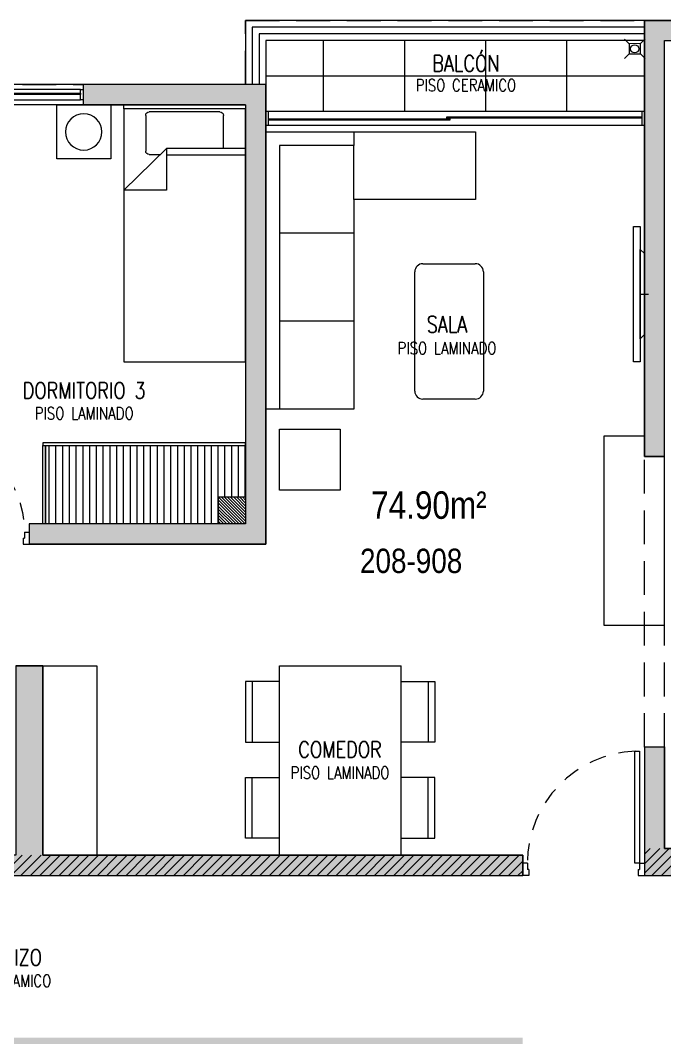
# Model space of a CAD drawing. Header units: millimetres. Extents: x 3738 to 3833, y 1327 to 1657.
# Drawn here: x 3801.76 to 3806.52, y 1463.06 to 1470.59 of the extents above; entities that cross this region are included whole.
import ezdxf
from ezdxf import colors
from ezdxf.entities.mleader import LeaderData, LeaderLine
from ezdxf.enums import TextEntityAlignment as Align
from ezdxf.math import Vec2, Vec3

# ---------------------------------------------------------------- set-up
doc = ezdxf.new("R2010")
doc.units = ezdxf.units.MM
doc.linetypes.add('HIDDEN2', pattern=[0.1875, 0.125, -0.0625])
doc.linetypes.add('X-REF_DP_Arquitectura$0$HIDDEN', pattern=[0.375, 0.25, -0.125])
doc.layers.get('0').update_dxf_attribs({"color": 251, "lineweight": 9})
for name, color, linetype, lineweight in [('A-BARANDAS', 251, 'Continuous', 13), ('A-HATCH', 251, 'Continuous', 13), ('A-MOBILIARIO', 251, 'Continuous', 13), ('A-MURO BAJO', 251, 'Continuous', 13), ('A-MUROS', 251, 'Continuous', 13), ('A-NUMERACIONDEP', 251, 'Continuous', 13), ('A-PROYECCIONES', 251, 'HIDDEN2', 13), ('A-TEXTO-ACABADO PISO', 251, 'Continuous', 13), ('A-TEXTO-AMBIENTE', 251, 'Continuous', 13), ('A-ÁREA TEXTO', 251, 'Continuous', 13), ('A_20_Estructuras', 251, 'Continuous', 13), ('A_30_DispositivosSanit', 251, 'Continuous', 13), ('A_50_TextoAmbiente', 251, 'Continuous', 13), ('A_50_Vigas', 251, 'X-REF_DP_Arquitectura$0$HIDDEN', 13), ('A_60_HatchEstructuras', 251, 'Continuous', 13), ('DLP_MOBILIARIO FIJO', 251, 'Continuous', 13), ('MURO CF 120', 251, 'Continuous', 13), ('MURO CF 60', 251, 'Continuous', 13)]:
    doc.layers.add(name, color=color, linetype=linetype, lineweight=lineweight)
doc.styles.add('R80', font='ARIALN.TTF', dxfattribs={"height": 2.03})
doc.styles.add('R80-100', font='ARIALN.TTF', dxfattribs={"height": 0.2032})
doc.styles.add('ROMANS', font='romans.shx', dxfattribs={"width": 0.8})
pattern_1 = [(45, (-21.67, -43.67528), (-0.03535534, 0.03535534), [])]

# ---------------------------------------------------------------- blocks, each defined once
blk = doc.blocks.new('EF-P2-P4')
at = {"layer": 'A_60_HatchEstructuras'}
h = blk.add_hatch(color=256, dxfattribs=at)
h.dxf.hatch_style = 1
h.paths.add_polyline_path([(40, -5.25), (38.35, -5.25), (38.35, -0.06), (38.2, -0.06), (38.2, -6.125), (36.7, -6.125), (36.7, -5.375), (36.55, -5.375), (36.55, -6.325), (38.35, -6.325), (38.35, -5.45), (39.85, -5.45), (39.85, -5.95), (40, -5.95)])
h.paths.add_polyline_path([(40, 0), (39.7, 0), (39.7, -0.15), (39.85, -0.15), (39.85, -3.5), (40, -3.5)])
h.paths.add_polyline_path([(36.7, -0.15), (36.85, -0.15), (36.85, 0), (36.55, 0), (36.55, -3.225), (36.7, -3.225)])
h = blk.add_hatch(color=256, dxfattribs=at)
h.dxf.hatch_style = 1
h.paths.add_polyline_path([(30.25, -3.725), (28.65, -3.725), (28.65, -0.625), (29.85, -0.625), (29.85, -0.475), (28.5, -0.475), (28.5, -3.875), (30.25, -3.875)])
h.paths.add_polyline_path([(31.2, -0.475), (31.05, -0.475), (31.05, -3.875), (31.2, -3.875)])
h.paths.add_polyline_path([(33.75, -0.475), (32.4, -0.475), (32.4, -0.625), (33.6, -0.625), (33.6, -3.725), (32, -3.725), (32, -3.875), (33.75, -3.875)])
h = blk.add_hatch(color=256, dxfattribs=at)
h.dxf.hatch_style = 1
h.paths.add_polyline_path([(25.88, -7.675), (28.4, -7.675), (28.4, -9.075), (28.55, -9.075), (28.55, -7.675), (31.9, -7.675), (31.9, -9.075), (32.1, -9.075), (32.1, -7.675), (35.65, -7.675), (35.65, -7.525), (25.68, -7.525), (25.68, -9.075), (27.65, -9.075), (27.65, -8.925), (25.88, -8.925)])
h.paths.add_polyline_path([(26.45, -4.925), (28.1, -4.925), (28.1, -4.775), (25.905, -4.775), (25.905, -4.925), (26.25, -4.925), (26.25, -6.325), (35.65, -6.325), (35.65, -6.175), (32.1, -6.175), (32.1, -4.775), (31.9, -4.775), (31.9, -6.175), (29, -6.175), (29, -4.775), (28.85, -4.775), (28.85, -6.175), (26.45, -6.175)])
at = {"layer": 'A_20_Estructuras'}
for points in [[(36.7, -0.15), (36.85, -0.15), (36.85, 0), (36.55, 0), (36.55, -3.225), (36.7, -3.225)], [(40, -5.25), (38.35, -5.25), (38.35, -0.06), (38.2, -0.06), (38.2, -6.125), (36.7, -6.125), (36.7, -5.375), (36.55, -5.375), (36.55, -6.325), (38.35, -6.325), (38.35, -5.45), (39.85, -5.45), (39.85, -5.95), (40, -5.95)], [(33.75, -0.475), (32.4, -0.475), (32.4, -0.625), (33.6, -0.625), (33.6, -3.725), (32, -3.725), (32, -3.875), (33.75, -3.875)], [(26.45, -4.925), (28.1, -4.925), (28.1, -4.775), (25.905, -4.775), (25.905, -4.925), (26.25, -4.925), (26.25, -6.325), (35.65, -6.325), (35.65, -6.175), (32.1, -6.175), (32.1, -4.775), (31.9, -4.775), (31.9, -6.175), (29, -6.175), (29, -4.775), (28.85, -4.775), (28.85, -6.175), (26.45, -6.175)]]:
    blk.add_lwpolyline(points, close=True, dxfattribs=at)
at = {"layer": 'A_50_Vigas'}
blk.add_line((31.2, -0.475), (32.4, -0.475), dxfattribs=at)
for points in [[(33.6, -0.475), (33.6, 0), (36.55, 0)], [(36.55, -5.375), (36.55, -3.225)], [(36.7, -5.375), (36.7, -3.225)]]:
    blk.add_lwpolyline(points, dxfattribs=at)
blk = doc.blocks.new('A$C72FD42DB')
for p, q in [((0.3255, 1.4, 0), (1.2255, 1.4, 0)), ((0.3255, 0), (0.3255, 1.4, 0)), ((1.2255, 0), (1.2255, 1.4, 0)), ((0.3255, 0), (1.2255, 0))]:
    blk.add_line(p, q)
for points in [[(0.3255, 1.285), (0.0755, 1.285), (0.0755, 0.835), (0.3255, 0.835)], [(0.1255, 1.285), (0.1255, 0.835)], [(1.2255, 1.285), (1.4755, 1.285), (1.4755, 0.835), (1.2255, 0.835)], [(1.4255, 1.285), (1.4255, 0.835)], [(0.3255, 0.125), (0.0755, 0.125), (0.0755, 0.575), (0.3255, 0.575)], [(0.1255, 0.125), (0.1255, 0.575)], [(1.2255, 0.125), (1.4755, 0.125), (1.4755, 0.575), (1.2255, 0.575)], [(1.4255, 0.125), (1.4255, 0.575)]]:
    blk.add_lwpolyline(points)
blk = doc.blocks.new('A$C4BFA03A9')
for points in [[(0.06, -0.5), (0.11, -0.5), (0.11, 0.5), (0.06, 0.5)], [(0.03, -0.3), (0.06, -0.33), (0.06, 0.33), (0.03, 0.3)]]:
    blk.add_lwpolyline(points, close=True)
at = {"layer": 'A-PROYECCIONES', "ltscale": 0.15}
blk.add_line((0.06, 0), (0, 0), dxfattribs=at)
blk = doc.blocks.new('1 PLAZA')
for p, q in [((-0.2592, -0.0513), (0.2619, -0.0513)), ((-0.2859, -0.3221), (-0.2859, -0.0781)), ((0.2887, -0.0781), (0.2887, -0.3415)), ((-0.45, -0.3221), (0.1356, -0.3221)), ((0.1356, -0.371), (-0.45, -0.371)), ((0.45, -0.6318), (0.1356, -0.3221)), ((0.1356, -0.3221), (0.1356, -0.6318)), ((0.2619, -0.3683), (0.1825, -0.3683)), ((0.1356, -0.6318), (0.45, -0.6318))]:
    blk.add_line(p, q)
at = {"extrusion": (4.49068e-08, -3.60286e-08, 1), "elevation": 0}
blk.add_lwpolyline([(-0.45, -0.0287), (0.45, -0.0287), (0.45, 0), (-0.45, 0)], close=True, dxfattribs=at)
blk.add_lwpolyline([(-0.45, -1.9), (-0.45, -0.0287), (0.45, -0.0287), (0.45, -1.9)], close=True)
for centre, start, end in [((-0.2592, -0.0781), 90, 180), ((0.2619, -0.0781), 0, 90), ((0.2619, -0.3415), 270, 0)]:
    blk.add_arc(centre, 0.0267, start, end)
blk = doc.blocks.new('VELADOR')
blk.add_lwpolyline([(0, 0.4), (0, 0), (0.4, 0), (0.4, 0.4)], close=True)
blk.add_circle((0.2, 0.2), 0.1344)
blk = doc.blocks.new('*U259')
for p, q in [((0.01, 0.755), (0.01, 0.8)), ((0.055, 0.755), (0.01, 0.755)), ((0.1, 0.765), (0.055, 0.765)), ((0.055, 0.755), (0.055, 0.765)), ((0.1, 0.765), (0.1, 0.8)), ((0.055, 0.045), (0.01, 0.045)), ((0.01, 0.045), (0.01, 0)), ((0.055, 0.045), (0.055, 0.035)), ((0.1, 0.035), (0.055, 0.035)), ((0.1, 0.035), (0.1, 0))]:
    blk.add_line(p, q)
blk.add_lwpolyline([(0.83, 0.07), (0.83, 0.035), (0.1, 0.035), (0.1, 0.07)], close=True)
at = {"color": 7, "linetype": 'HIDDEN2'}
blk.add_arc((0.0996, 0.034), 0.731, 2.23015, 89.96723, dxfattribs=at)
blk = doc.blocks.new('VP.120')
at = {"layer": 'A-MURO BAJO'}
for p, q in [((0, 0), (1.2, 0)), ((0, -0.15), (1.2, -0.15))]:
    blk.add_line(p, q, dxfattribs=at)
at = {"layer": 'DLP_MOBILIARIO FIJO', "color": 251}
for p, q in [((0.02, -0.0375), (1.18, -0.0375)), ((1.18, -0.1125), (0.02, -0.1125))]:
    blk.add_line(p, q, dxfattribs=at)
at = {"layer": 'DLP_MOBILIARIO FIJO', "color": 6}
for points in [[(0, -0.1125), (0.02, -0.1125), (0.02, -0.0375), (0, -0.0375)], [(1.2, -0.1125), (1.18, -0.1125), (1.18, -0.0375), (1.2, -0.0375)]]:
    blk.add_lwpolyline(points, close=True, dxfattribs=at)
at = {"layer": 'DLP_MOBILIARIO FIJO', "elevation": 0}
for points in [[(0.61, -0.0625), (0.02, -0.0625), (0.02, -0.0725), (0.61, -0.0725)], [(0.59, -0.0875), (1.18, -0.0875), (1.18, -0.0775), (0.59, -0.0775)]]:
    blk.add_lwpolyline(points, close=True, dxfattribs=at)
blk = doc.blocks.new('*U258')
for p, q in [((0.01, 0.855), (0.01, 0.9)), ((0.055, 0.855), (0.01, 0.855)), ((0.1, 0.865), (0.055, 0.865)), ((0.055, 0.855), (0.055, 0.865)), ((0.1, 0.865), (0.1, 0.9)), ((0.055, 0.045), (0.01, 0.045)), ((0.01, 0.045), (0.01, 0)), ((0.055, 0.045), (0.055, 0.035)), ((0.1, 0.035), (0.055, 0.035)), ((0.1, 0.035), (0.1, 0))]:
    blk.add_line(p, q)
blk.add_lwpolyline([(0.93, 0.07), (0.93, 0.035), (0.1, 0.035), (0.1, 0.07)], close=True)
at = {"color": 7, "linetype": 'HIDDEN2'}
blk.add_arc((0.0995, 0.0339), 0.8311, 2.23015, 89.96723, dxfattribs=at)
blk = doc.blocks.new('SOFA SEC')
for p, q in [((0, 0.65), (0.1, 0.65)), ((0.1, 0.65), (0.1, 0.1)), ((0.5, 0.65), (0.1, 0.65)), ((0.75, 0.65), (0.75, 0.1)), ((1.4, 0.65), (1.4, 0.1)), ((0.1, 0.1), (2.05, 0.1))]:
    blk.add_line(p, q)
blk.add_lwpolyline([(0.5, 1.55), (0.5, 0.65), (2.05, 0.65), (2.05, 0), (0, 0), (0, 1.55)], close=True)
blk = doc.blocks.new('MESA CENTRO')
for p, q in [((-0.1937, 0), (0.1937, 0)), ((-0.2537, -0.9421), (-0.2537, -0.06)), ((0.2537, -0.06), (0.2537, -0.9421)), ((0.1937, -1.0021), (-0.1937, -1.0021))]:
    blk.add_line(p, q)
for centre, start, end in [((-0.1937, -0.06), 90, 180), ((0.1937, -0.06), 0, 90), ((-0.1937, -0.9421), 180, 270), ((0.1937, -0.9421), 270, 0)]:
    blk.add_arc(centre, 0.06, start, end)
blk = doc.blocks.new('DPTO 75.2')
at = {"layer": 'A-HATCH'}
h = blk.add_hatch(dxfattribs=at)
h.set_pattern_fill('_USER', color=256, scale=0.6, double=1, pattern_type=0)
h.set_pattern_definition([(0, (-1e-06, 6.175), (0, 0.6), []), (90, (-1e-06, 6.175), (-0.6, 4e-17), [])])
h.paths.add_polyline_path([(0, 6.175), (0, 5.65), (2.8, 5.65), (2.8, 6.175)])
h = blk.add_hatch(dxfattribs=at)
h.set_pattern_fill('ANSI31', color=256, scale=0.005)
h.set_pattern_definition([(45, (8.629694, -43.236664), (-0.01122532, 0.01122532), [])])
h.paths.add_polyline_path([(2.95, 2.8), (3.15, 2.8), (3.15, 2.6), (2.95, 2.6)])
at = {"layer": 'DLP_MOBILIARIO FIJO'}
h = blk.add_hatch(dxfattribs=at)
h.set_pattern_fill('_USER', color=8, scale=0.05, angle=270, pattern_type=0)
h.set_pattern_definition([(270, (4.43, 3.179993), (0.05, -9e-18), [])])
h.paths.add_polyline_path([(2.95, 3.18), (2.95, 2.8), (3.15, 2.8), (3.15, 2.6), (4.43, 2.6), (4.43, 3.18)])
at = {"layer": 'A-BARANDAS', "elevation": 0}
for points in [[(0, 6.275), (2.9, 6.275), (2.9, 5.85)], [(0, 6.225), (2.85, 6.225), (2.85, 5.85)]]:
    blk.add_lwpolyline(points, dxfattribs=at)
at = {"layer": 'A-MOBILIARIO', "elevation": 0}
blk.add_lwpolyline([(2.25, 3.3), (2.25, 2.85), (2.7, 2.85), (2.7, 3.3)], close=True, dxfattribs=at)
at = {"layer": 'A-MURO BAJO', "color": 4}
blk.add_line((2.95, 6.325, 0), (2.95, 5.85, 0), dxfattribs=at)
at = {"layer": 'A-MURO BAJO', "color": 7}
for p, q in [((0.02, 5.65, 0), (2.78, 5.65, 0)), ((2.78, 5.55, 0), (0.02, 5.55, 0))]:
    blk.add_line(p, q, dxfattribs=at)
at = {"layer": 'A-MURO BAJO', "color": 4, "elevation": 0}
for points in [[(0, 6.325), (2.95, 6.325)], [(0, 6.175), (2.8, 6.175), (2.8, 5.85)]]:
    blk.add_lwpolyline(points, dxfattribs=at)
at = {"layer": 'A-MURO BAJO', "elevation": 0}
blk.add_lwpolyline([(0, 3.25), (0.3, 3.25), (0.3, 1.85), (-0.15, 1.85), (-0.15, 3.1), (0, 3.1), (0, 3.2)], dxfattribs=at)
blk.add_lwpolyline([(4.45, 1.55), (4.05, 1.55), (4.05, 0.15), (4.45, 0.15)], close=True, dxfattribs=at)
at = {"layer": 'A-MUROS'}
for p, q in [((0, 6.325, 0), (-0.3, 6.325, 0)), ((0, 3.1, 0), (0, 6.325, 0)), ((2.8, 5.85, 0), (2.8, 2.45, 0)), ((2.8, 5.85, 0), (4.15, 5.85, 0)), ((4.15, 5.85, 0), (4.15, 5.7, 0)), ((2.95, 5.7, 0), (2.95, 2.8, 0)), ((2.95, 5.7, 0), (4.15, 5.7, 0)), ((-0.15, 3.1, 0), (0, 3.1, 0)), ((3.15, 2.8, 0), (2.95, 2.8, 0)), ((3.15, 2.6, 0), (3.15, 2.8, 0)), ((3.15, 2.6, 0), (4.55, 2.6, 0)), ((4.55, 2.6, 0), (4.55, 2.45, 0)), ((2.8, 2.45, 0), (4.55, 2.45, 0)), ((4.65, 1.55, 0), (4.45, 1.55, 0)), ((4.45, 1.55, 0), (4.45, 0.15, 0)), ((0, 0.95, 0), (-0.15, 0.95, 0)), ((-0.15, 0.95, 0), (-0.15, 0.2, 0)), ((0, 0.95, 0), (0, 0, 0)), ((-0.15, 0.2, 0), (-1.65, 0.2, 0)), ((4.45, 0.15, 0), (0.9, 0.15, 0)), ((0.9, 0.15, 0), (0.9, 0, 0)), ((0, 0, 0), (-1.8, 0, 0)), ((10.3, 0, 0), (0.9, 0, 0))]:
    blk.add_line(p, q, dxfattribs=at)
at = {"layer": 'DLP_MOBILIARIO FIJO', "color": 6, "elevation": 0}
for points in [[(0.02, 5.55), (0, 5.55), (0, 5.65), (0.02, 5.65)], [(2.8, 5.55), (2.78, 5.55), (2.78, 5.65), (2.8, 5.65)]]:
    blk.add_lwpolyline(points, close=True, dxfattribs=at)
at = {"layer": 'DLP_MOBILIARIO FIJO', "elevation": 0}
for points in [[(1.46, 5.6125), (0.02, 5.6125), (0.02, 5.6025), (1.46, 5.6025)], [(1.44, 5.5875), (2.78, 5.5875), (2.78, 5.5975), (1.44, 5.5975)], [(4.45, 3.2), (4.45, 3.18), (2.95, 3.18), (2.95, 3.2)], [(4.43, 2.6), (4.45, 2.6), (4.45, 3.18), (4.43, 3.18)]]:
    blk.add_lwpolyline(points, close=True, dxfattribs=at)
at = {"layer": 'DLP_MOBILIARIO FIJO', "color": 8, "elevation": 0}
blk.add_lwpolyline([(2.95, 2.6), (4.43, 2.6), (4.43, 3.18), (2.95, 3.18)], close=True, dxfattribs=at)
blk.add_blockref('VP.120', (4.15, 5.85, 0))
at = {"layer": 'A-MOBILIARIO', "extrusion": (-4.49068e-08, 3.60286e-08, 1)}
for name, p in [('1 PLAZA', (3.4, 5.7, 0)), ('VELADOR', (3.9471, 5.3, 0))]:
    blk.add_blockref(name, p, dxfattribs=at)
at = {"layer": 'A-MOBILIARIO'}
for name, p, xscale, rotation in [('SOFA SEC', (2.8, 5.5, 0), -1, 90.00043285210194), ('MESA CENTRO', (1.4447, 3.5229, 0), -0.9999999999999984, 180.0000225791111), ('*U258', (0, -0.01, 0), -1, 270)]:
    blk.add_blockref(name, p, dxfattribs=dict(at, xscale=xscale, rotation=rotation))
blk.add_blockref('A$C4BFA03A9', (-0.03, 4.3, 0), dxfattribs=at)
at = {"layer": 'A-MOBILIARIO', "rotation": 90}
blk.add_blockref('*U259', (5.35, 2.44, 0), dxfattribs=at)
at = {"layer": 'A-MOBILIARIO', "xscale": -1}
blk.add_blockref('A$C72FD42DB', (3.0255, 0.15, 0), dxfattribs=at)
blk = doc.blocks.new('TC_PT')
at = {"xscale": -1}
blk.add_blockref('DPTO 75.2', (37.9, 4.725, 0), dxfattribs=at)
blk = doc.blocks.new('TEXTO AMBIENTES PT')
at = {"layer": 'A-TEXTO-ACABADO PISO', "char_height": 0.09, "attachment_point": 2, "style": 'ROMANS'}
for s, width, insert in [('PISO CERAMICO', 1.20225, (35.2303, -0.435)), ('PISO LAMINADO', 1.034523, (35.0901, -2.3799, 0)), ('PISO LAMINADO', 1.20225, (32.4062, -2.8614)), ('PISO LAMINADO', 1.20225, (34.2988, -5.52))]:
    blk.add_mtext_dynamic_manual_height_columns(s, width=width, gutter_width=12.5, heights=[0], dxfattribs=dict(at, insert=insert))
at = {"layer": 'A-TEXTO-ACABADO PISO', "insert": (31.7914, -7.0597, 0), "char_height": 0.09, "attachment_point": 2, "rotation": 359.99998, "style": 'ROMANS'}
blk.add_mtext_dynamic_manual_height_columns('PISO CERAMICO', width=1.20225, gutter_width=12.5, heights=[0], dxfattribs=at)
at = {"layer": 'A-TEXTO-AMBIENTE', "style": 'ROMANS', "width": 0.8}
for s, p in [('BALCÓN', (35.23, -0.3782, 0)), ('SALA', (35.09, -2.3086, 0)), ('DORMITORIO 3', (32.4064, -2.7981)), ('COMEDOR', (34.2988, -5.4534)), ('PASADIZO', (31.7898, -6.9918))]:
    blk.add_text(s, height=0.12, dxfattribs=at).set_placement(p, align=Align.CENTER)
blk = doc.blocks.new('_Dot')
at = {"color": 0, "linetype": 'ByBlock', "lineweight": -2}
blk.add_line((-0.5, 0), (-1, 0), dxfattribs=at)
at = {"color": 0, "linetype": 'ByBlock', "const_width": 0.5}
blk.add_lwpolyline([(-0.25, 0, 1), (0.25, 0, 1)], format="xyb", close=True, dxfattribs=at)
blk = doc.blocks.new('TORRE F HATCH CORTAFUEGO')
at = {"layer": 'MURO CF 60'}
h = blk.add_hatch(dxfattribs=at)
h.set_pattern_fill('_USER', color=256, scale=0.05, angle=45, pattern_type=0)
h.set_pattern_definition(pattern_1)
h.paths.add_polyline_path([(-10.8, -17.275), (-9.15, -17.275), (-9.15, -16.4), (-7.35, -16.4), (-7.35, -17.0981), (-7.5, -17.0981), (-7.5, -16.6), (-9, -16.6), (-9, -17.475), (-10.8, -17.475)])
h = blk.add_hatch(dxfattribs=at)
h.set_pattern_fill('_USER', color=256, scale=0.05, angle=45, pattern_type=0)
h.set_pattern_definition(pattern_1)
h.paths.add_polyline_path([(-11.7, -17.325), (-18.4, -17.325), (-18.4, -17.475), (-11.7, -17.475)])
h.paths.add_polyline_path([(-7.5001, -18.0001), (-7.35, -18.0001), (-7.35, -18.15), (-7.5001, -18.15)])
h.paths.add_polyline_path([(-39.8499, -18.15), (-40.0005, -18.15), (-40.0005, -18), (-39.8499, -18)])
blk = doc.blocks.new('0-sumidero')
for p, q in [((-0.0421, 0.0382), (-0.0763, 0.0724)), ((0.0435, 0.0382), (-0.0421, 0.0382)), ((-0.0421, 0.0382), (-0.0421, -0.0369)), ((0.0435, 0.0382), (0.0777, 0.0724)), ((0.0435, -0.0369), (0.0435, 0.0382)), ((-0.0421, -0.0369), (-0.0763, -0.0711)), ((-0.0421, -0.0369), (0.0435, -0.0369)), ((0.0435, -0.0369), (0.0777, -0.0711))]:
    blk.add_line(p, q)
blk.add_circle((0, 0), 0.0303)
blk = doc.blocks.new('sum')
at = {"layer": 'A_30_DispositivosSanit', "rotation": 45.00000007321594}
blk.add_blockref('0-sumidero', (0, 0), dxfattribs=at)
blk = doc.blocks.new('IS-pluviales_26.03.2025')
at = {"layer": 'A_30_DispositivosSanit', "rotation": 315.4214501941968}
blk.add_blockref('sum', (-10.8703, -25.1613, 0), dxfattribs=at)
blk = doc.blocks.new('areas-TE')
at = {"layer": 'A-ÁREA TEXTO', "color": 1, "insert": (34.5295, -28.4841, 0), "char_height": 0.2032, "width": 2.294455, "attachment_point": 1, "style": 'R80-100'}
blk.add_mtext('\\pxql;74.90m²', dxfattribs=at)
at = {"layer": 'A-NUMERACIONDEP'}
ml = blk.add_multileader_mtext('Standard', dxfattribs=at)
ml.set_content('208-908', color=256, style='R80')
ml.set_leader_properties(color=256)
ml.set_arrow_properties(name='DOT')
ml.build(insert=Vec2(0, 0))
ml.multileader.update_dxf_attribs({"leader_type": 0, "has_text_frame": 1, "text_left_attachment_type": 2, "text_right_attachment_type": 2, "dogleg_length": 0.36, "arrow_head_size": 0.06, "scale": 0.06})
ctx = ml.context
ctx.base_point, ctx.scale, ctx.char_height, ctx.arrow_head_size, ctx.landing_gap_size, ctx.plane_origin = Vec3(34.394, -28.9999), 0.06, 0.18, 0.06, 0.06, Vec3(33.4925, -29.0043)
ctx.left_attachment, ctx.right_attachment, ctx.text_align_type = 2, 2, 1
notes = []
notes.append((ctx, [(0, (1, 1, 0), (35.3473, -28.9999), (-1, 0), 0.0917, [(0, [(35.6338, -28.651)], 0, [])])]))
ctx.mtext.insert, ctx.mtext.width, ctx.mtext.alignment, ctx.mtext.flow_direction = Vec3(34.8248, -28.908), 0.461923, 2, 5
for ctx, leaders in notes:
    for number, flags, end, landing, length, lines in leaders:
        leader = LeaderData()
        leader.index, (leader.has_last_leader_line, leader.has_dogleg_vector, leader.attachment_direction) = number, flags
        leader.last_leader_point, leader.dogleg_vector, leader.dogleg_length = Vec3(end), Vec3(landing), length
        for number, points, colour, breaks in lines:
            line = LeaderLine()
            line.index, line.vertices, line.color, line.breaks = number, Vec3.list(points), colors.encode_raw_color(colour), breaks
            leader.lines.append(line)
        ctx.leaders.append(leader)

msp = doc.modelspace()

# ---------------------------------------------------------------- block references
msp.add_blockref('EF-P2-P4', (3769.8221, 1470.5876))

# ---------------------------------------------------------------- next in the draw order: block references
msp.add_blockref('TC_PT', (3768.4721, 1459.5379))

# ---------------------------------------------------------------- next in the draw order: block references
msp.add_blockref('areas-TE', (3769.8221, 1495.5879))
at = {"layer": 'A_30_DispositivosSanit'}
msp.add_blockref('IS-pluviales_26.03.2025', (3817.1711, 1495.5383, 0), dxfattribs=at)
at = {"layer": 'A_50_TextoAmbiente'}
msp.add_blockref('TEXTO AMBIENTES PT', (3769.8221, 1470.5879), dxfattribs=at)
at = {"layer": 'MURO CF 120', "color": 251}
msp.add_blockref('TORRE F HATCH CORTAFUEGO', (3817.1721, 1481.7379), dxfattribs=at)

doc.saveas('drawing.dxf')
